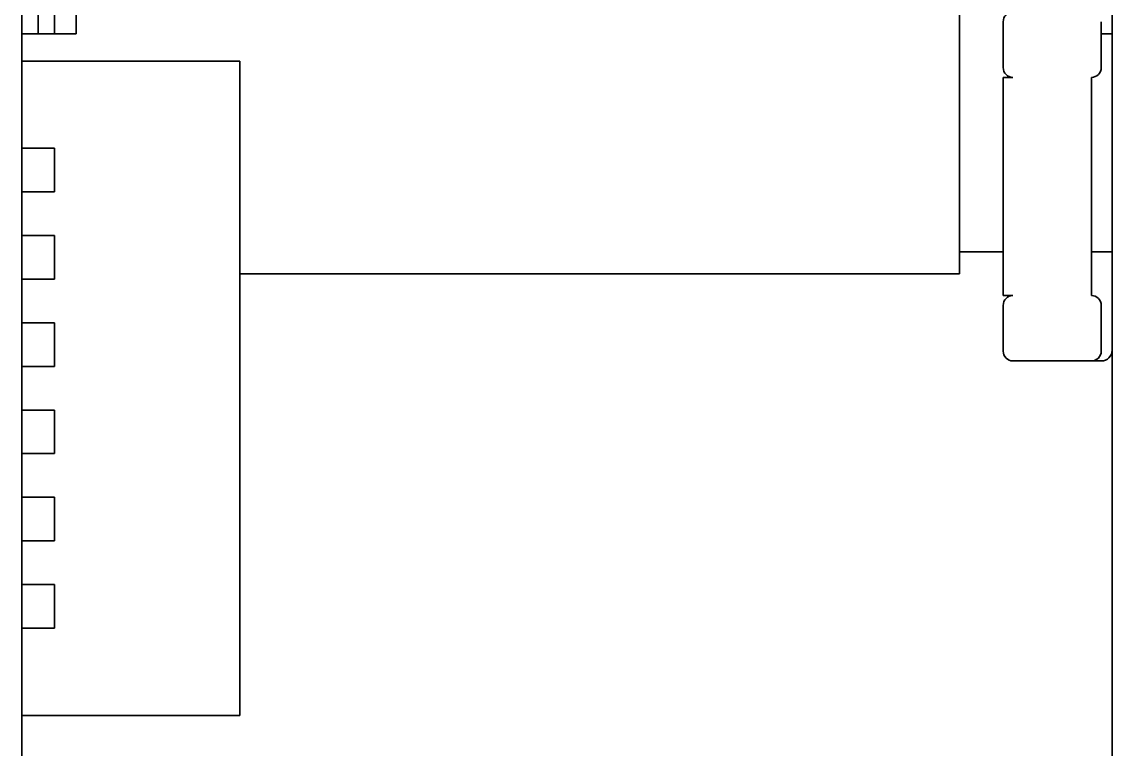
# Model space of a CAD drawing. Extents: x 377 to 822, y 181 to 641.
# Drawn here: x 782.52 to 787.52, y 429.35 to 432.68 of the extents above; entities that cross this region are included whole.
import ezdxf

# ---------------------------------------------------------------- set-up
doc = ezdxf.new("R2010")
doc.units = 0

msp = doc.modelspace()

# ---------------------------------------------------------------- linework, layer by layer
at = {"color": 7, "lineweight": 35}
msp.add_line((782.5207, 406), (782.5207, 435), dxfattribs=at)
at = {"color": 7, "lineweight": 35, "ltscale": 0.2125}
msp.add_line((787.5207, 434.9248), (787.5207, 426.4248), dxfattribs=at)
at = {"color": 7, "lineweight": 35, "ltscale": 0.032528}
msp.add_line((782.7707, 432.6248), (782.7707, 433.9259), dxfattribs=at)
at = {"color": 7, "lineweight": 35, "ltscale": 0.01125}
for p, q in [((782.6707, 433.0748), (782.6707, 432.6248)), ((787.5207, 431.1748), (787.5207, 431.6248)), ((787.5207, 431.1748), (787.5207, 431.6248))]:
    msp.add_line(p, q, dxfattribs=at)
at = {"color": 7, "lineweight": 35, "ltscale": 0.0025}
msp.add_line((782.5957, 432.7248), (782.5957, 432.6248), dxfattribs=at)
at = {"color": 7, "lineweight": 35, "ltscale": 0.03}
msp.add_line((786.8207, 431.5248), (786.8207, 432.7248), dxfattribs=at)
at = {"color": 7, "lineweight": 35, "ltscale": 0.005251}
for p, q in [((787.0207, 432.4698), (787.0207, 432.6798)), ((787.4707, 432.4698), (787.4707, 432.6798))]:
    msp.add_line(p, q, dxfattribs=at)
at = {"color": 7, "lineweight": 35, "ltscale": 0.00625}
msp.add_line((782.5207, 432.6248), (782.7707, 432.6248), dxfattribs=at)
at = {"color": 7, "lineweight": 35, "ltscale": 0.00125}
for p, q in [((787.4707, 432.6248), (787.5207, 432.6248)), ((787.5207, 432.6248), (787.4707, 432.6248)), ((787.5207, 432.6248), (787.4707, 432.6248)), ((787.5207, 432.6248), (787.4707, 432.6248)), ((787.4707, 432.6248), (787.5207, 432.6248))]:
    msp.add_line(p, q, dxfattribs=at)
at = {"color": 7, "lineweight": 35, "ltscale": 0.025}
for p, q in [((787.5207, 432.6248), (787.5207, 431.6248)), ((787.5207, 432.6248), (787.5207, 431.6248)), ((783.5207, 432.5), (782.5207, 432.5)), ((787.0207, 431.4248), (787.0207, 432.4248)), ((787.4257, 431.4248), (787.4257, 432.4248)), ((783.5207, 429.5), (782.5207, 429.5))]:
    msp.add_line(p, q, dxfattribs=at)
at = {"color": 7, "lineweight": 35, "ltscale": 0.003751}
for p, q in [((782.5207, 432.5), (782.6707, 432.5)), ((782.5207, 432.1), (782.6707, 432.1)), ((782.6707, 432.1), (782.5207, 432.1)), ((782.5207, 431.9), (782.6707, 431.9)), ((782.6707, 431.9), (782.5207, 431.9)), ((782.5207, 431.7), (782.6707, 431.7)), ((782.6707, 431.7), (782.5207, 431.7)), ((782.5207, 431.5), (782.6707, 431.5)), ((782.6707, 431.5), (782.5207, 431.5)), ((782.5207, 431.3), (782.6707, 431.3)), ((782.6707, 431.3), (782.5207, 431.3)), ((782.5207, 431.1), (782.6707, 431.1)), ((782.6707, 431.1), (782.5207, 431.1)), ((782.5207, 430.9), (782.6707, 430.9)), ((782.6707, 430.9), (782.5207, 430.9)), ((782.5207, 430.7), (782.6707, 430.7)), ((782.6707, 430.7), (782.5207, 430.7)), ((782.5207, 430.5), (782.6707, 430.5)), ((782.6707, 430.5), (782.5207, 430.5)), ((782.5207, 430.3), (782.6707, 430.3)), ((782.6707, 430.3), (782.5207, 430.3)), ((782.5207, 430.1), (782.6707, 430.1)), ((782.6707, 430.1), (782.5207, 430.1)), ((782.5207, 429.9), (782.6707, 429.9)), ((782.6707, 429.9), (782.5207, 429.9))]:
    msp.add_line(p, q, dxfattribs=at)
at = {"color": 7, "lineweight": 35, "ltscale": 0.075}
msp.add_line((783.5207, 432.5), (783.5207, 429.5), dxfattribs=at)
at = {"color": 7, "lineweight": 35, "ltscale": 0.001125}
for p, q in [((787.0657, 432.4248), (787.0207, 432.4248)), ((787.0657, 431.4248), (787.0207, 431.4248)), ((787.4707, 431.1248), (787.4257, 431.1248))]:
    msp.add_line(p, q, dxfattribs=at)
at = {"color": 7, "lineweight": 35, "ltscale": 0.005}
for p, q in [((782.6707, 431.9), (782.6707, 432.1)), ((782.6707, 431.9), (782.6707, 432.1)), ((782.6707, 431.5), (782.6707, 431.7)), ((782.6707, 431.5), (782.6707, 431.7)), ((787.0207, 431.6248), (786.8207, 431.6248)), ((787.0207, 431.6248), (786.8207, 431.6248)), ((782.6707, 431.1), (782.6707, 431.3)), ((782.6707, 431.1), (782.6707, 431.3)), ((782.6707, 430.7), (782.6707, 430.9)), ((782.6707, 430.7), (782.6707, 430.9)), ((782.6707, 430.3), (782.6707, 430.5)), ((782.6707, 430.3), (782.6707, 430.5)), ((782.6707, 429.9), (782.6707, 430.1)), ((782.6707, 429.9), (782.6707, 430.1))]:
    msp.add_line(p, q, dxfattribs=at)
at = {"color": 7, "lineweight": 35, "ltscale": 0.002374}
msp.add_line((787.5207, 431.6248), (787.4257, 431.6248), dxfattribs=at)
msp.add_line((787.5207, 431.6248), (787.4257, 431.6248), dxfattribs=at)
at = {"color": 7, "lineweight": 35, "ltscale": 0.0825}
msp.add_line((786.8207, 431.5248), (783.5207, 431.5248), dxfattribs=at)
at = {"color": 7, "lineweight": 35, "ltscale": 0.00525}
for p, q in [((787.0207, 431.1698), (787.0207, 431.3798)), ((787.4707, 431.1698), (787.4707, 431.3798))]:
    msp.add_line(p, q, dxfattribs=at)
at = {"color": 7, "lineweight": 35, "ltscale": 0.009001}
msp.add_line((787.4257, 431.1248), (787.0657, 431.1248), dxfattribs=at)
at = {"color": 7, "lineweight": 35, "ltscale": 0.001111}
msp.add_line((787.4707, 431.1248), (787.4263, 431.1248), dxfattribs=at)
at = {"color": 7, "lineweight": 35}
for centre, radius, start, end in [((787.0657, 432.6798), 0.045, 90, 180), ((787.0657, 432.4698), 0.045, 180, 270), ((787.4257, 432.4698), 0.045, 270, 360), ((787.0657, 431.3798), 0.045, 90, 180), ((787.4257, 431.3798), 0.045, 0, 90), ((787.0657, 431.1698), 0.045, 180, 270), ((787.4257, 431.1698), 0.045, 270, 360), ((787.4707, 431.1748), 0.05, 270, 0), ((787.4707, 431.1748), 0.05, 270, 0)]:
    msp.add_arc(centre, radius, start, end, dxfattribs=at)

doc.saveas('drawing.dxf')
